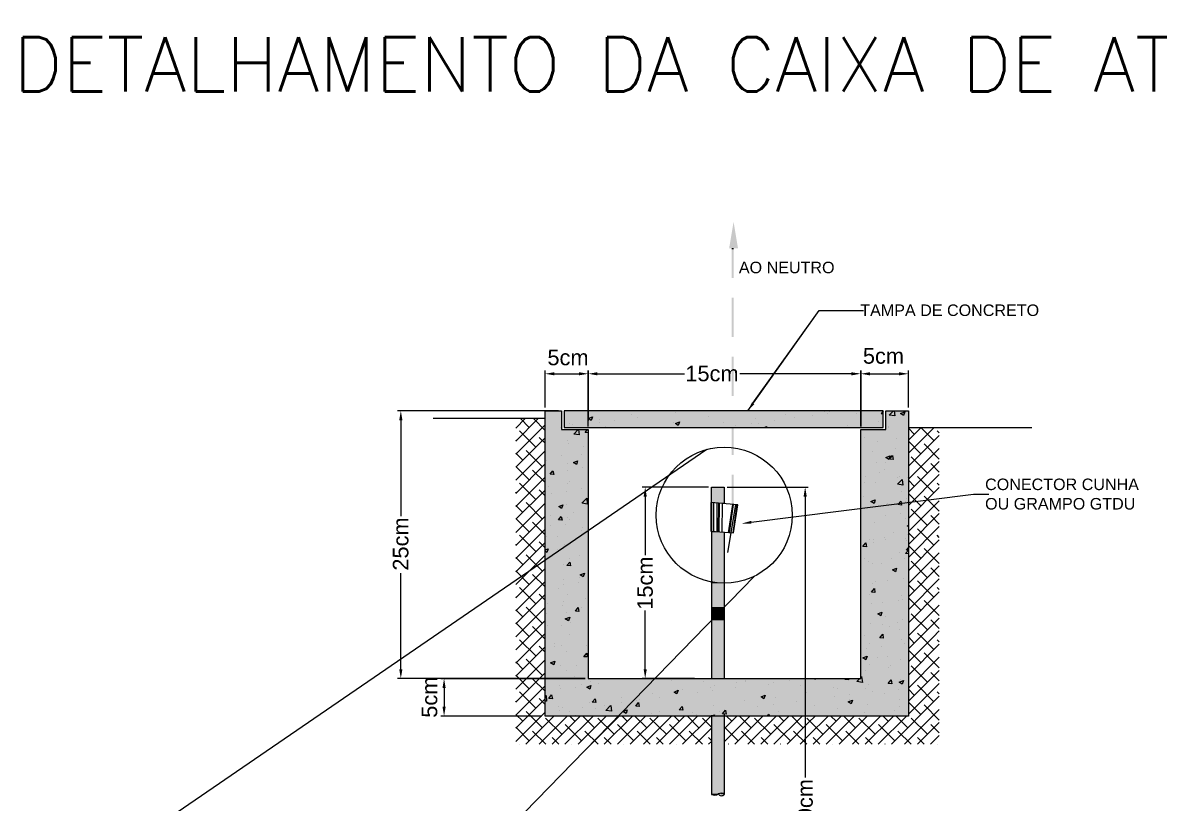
# Model space of a CAD drawing. Header units: metres. Extents: x 3162.2 to 3239.3, y 1435.1 to 1475.8.
# Drawn here: x 3188.785 to 3192.953, y 1453.861 to 1456.724 of the extents above; entities that cross this region are included whole.
import ezdxf

# ---------------------------------------------------------------- set-up
doc = ezdxf.new("R2010")
doc.units = ezdxf.units.M
for name, color, linetype in [('4', 136, 'Continuous'), ('PDF2_Geometry', 7, 'Continuous'), ('PDF2_Text', 7, 'Continuous')]:
    doc.layers.add(name, color=color, linetype=linetype)
doc.layers.add('PDF2_Solid Fills', color=7, linetype='Continuous', true_color=0x636466)
doc.styles.add('PDF ArialMT', font='arial.ttf')
doc.styles.add('ROMANS', font='romans.shx', dxfattribs={"height": 0.2})

msp = doc.modelspace()

# ---------------------------------------------------------------- linework, layer by layer
at = {"layer": 'PDF2_Geometry', "color": 3, "lineweight": 0}
msp.add_lwpolyline([(3191.3854, 1455.8964), (3191.3922, 1455.8964)], dxfattribs=at)
at = {"layer": 'PDF2_Geometry', "color": 150, "lineweight": 0, "true_color": 0x007fff}
for points in [[(3191.4441, 1455.3011), (3191.7057, 1455.6685)], [(3191.4633, 1455.329), (3191.7057, 1455.6685), (3191.8692, 1455.6685)], [(3190.7007, 1455.3126), (3190.7007, 1455.4482)], [(3190.8594, 1455.2434), (3190.8594, 1455.4482), (3190.8594, 1455.2655)], [(3192.0336, 1455.3126), (3192.0336, 1455.4482)], [(3190.7353, 1455.4367), (3190.8248, 1455.4367)], [(3190.8931, 1455.4367), (3191.2123, 1455.4367)], [(3190.9229, 1455.4367), (3191.2056, 1455.4367)], [(3191.824, 1455.4367), (3191.4153, 1455.4367)], [(3191.8471, 1455.4367), (3191.4614, 1455.4367)], [(3191.8923, 1455.4367), (3191.999, 1455.4367)], [(3190.7498, 1455.3011), (3190.1602, 1455.3011)], [(3190.1718, 1455.2665), (3190.1718, 1454.9145)], [(3191.2941, 1455.1588), (3189.0254, 1453.6037)], [(3191.2998, 1455.0212), (3191.0565, 1455.0212)], [(3191.0681, 1454.9866), (3191.0681, 1454.7712)], [(3191.3691, 1455.0212), (3191.6653, 1455.0212)], [(3191.4566, 1454.8924), (3192.2721, 1454.9953), (3192.3289, 1454.9953)], [(3191.6547, 1454.9866), (3191.6547, 1453.9557)], [(3191.4672, 1454.6933), (3189.6505, 1452.8267)], [(3190.1718, 1454.3529), (3190.1718, 1454.7048)], [(3191.0681, 1454.3529), (3191.0681, 1454.5683)], [(3190.3189, 1454.3192), (3190.8479, 1454.3192), (3190.1602, 1454.3192)], [(3191.2489, 1454.3192), (3191.0565, 1454.3192)], [(3190.3305, 1454.2846), (3190.3305, 1454.2153)], [(3190.6892, 1454.1807), (3190.3189, 1454.1807)]]:
    msp.add_lwpolyline(points, dxfattribs=at)
msp.add_lwpolyline([(3191.8586, 1455.4482), (3191.8586, 1455.2434)], close=True, dxfattribs=at)
at = {"layer": 'PDF2_Geometry', "lineweight": 0}
for points in [[(3190.8594, 1455.2318), (3190.8594, 1454.3192), (3191.8586, 1454.3192), (3191.8586, 1455.2318), (3191.9509, 1455.2318), (3191.9509, 1455.3011), (3192.0336, 1455.3011), (3192.0336, 1454.1807), (3190.7007, 1454.1807), (3190.7007, 1455.3011), (3190.7613, 1455.3011), (3190.7613, 1455.2318), (3190.8594, 1455.2318), (3190.8594, 1455.2309)], [(3191.0171, 1455.2857), (3191.0171, 1455.2857)], [(3191.0392, 1455.278), (3191.0392, 1455.278)], [(3191.1796, 1455.2963), (3191.1796, 1455.2963)], [(3191.3008, 1455.2809), (3191.3008, 1455.2809)], [(3191.5826, 1455.2876), (3191.5826, 1455.2876)], [(3191.6816, 1455.2819), (3191.6816, 1455.2819)], [(3191.7249, 1455.2972), (3191.7249, 1455.2972)], [(3191.7374, 1455.2895), (3191.7374, 1455.2895)], [(3191.7432, 1455.2982), (3191.7432, 1455.2982)], [(3191.8211, 1455.3011), (3191.8211, 1455.3011)], [(3191.8432, 1455.2924), (3191.8432, 1455.2924)], [(3191.9413, 1455.3001), (3191.9336, 1455.2915), (3191.9413, 1455.2905)], [(3191.9625, 1455.2876), (3191.9625, 1455.2876)], [(3191.9817, 1455.3011), (3191.9836, 1455.2819), (3191.9634, 1455.2847), (3191.9788, 1455.3011)], [(3190.7007, 1455.2722), (3190.2901, 1455.2722)], [(3190.7007, 1455.2347), (3190.7017, 1455.2347), (3190.7007, 1455.2376)], [(3190.7584, 1455.2405), (3190.7584, 1455.2405)], [(3190.7892, 1455.2549), (3190.7892, 1455.2549)], [(3190.8027, 1455.2492), (3190.8027, 1455.2492)], [(3190.8988, 1455.2597), (3190.8988, 1455.2597)], [(3190.9017, 1455.2684), (3190.9017, 1455.2684)], [(3190.9209, 1455.2443), (3190.9209, 1455.2443)], [(3190.9546, 1455.2665), (3190.9546, 1455.2665)], [(3191.171, 1455.2588), (3191.171, 1455.2588)], [(3191.2412, 1455.2415), (3191.2412, 1455.2415)], [(3191.3566, 1455.2578), (3191.3566, 1455.2578)], [(3191.4008, 1455.2453), (3191.4008, 1455.2453)], [(3191.4566, 1455.253), (3191.4566, 1455.253)], [(3191.471, 1455.2732), (3191.471, 1455.2732)], [(3191.4845, 1455.254), (3191.4845, 1455.254)], [(3191.5056, 1455.2395), (3191.5133, 1455.2434), (3191.5124, 1455.2395)], [(3191.5412, 1455.2636), (3191.5412, 1455.2636)], [(3191.6143, 1455.2761), (3191.6143, 1455.2761)], [(3191.8095, 1455.2463), (3191.8095, 1455.2463)], [(3191.9221, 1455.2607), (3191.9221, 1455.2607)], [(3191.9586, 1455.2434), (3191.9586, 1455.2434)], [(3191.9586, 1455.2386), (3191.9586, 1455.2386)], [(3192.0336, 1455.2395), (3192.4866, 1455.2395)], [(3190.8238, 1455.2318), (3190.8257, 1455.2126), (3190.8065, 1455.2155), (3190.8219, 1455.2318)], [(3190.8594, 1455.2203), (3190.8479, 1455.2213), (3190.8565, 1455.2318)], [(3191.8711, 1455.204), (3191.8711, 1455.204)], [(3191.9038, 1455.2318), (3191.9038, 1455.2318)], [(3191.9894, 1455.1991), (3191.9894, 1455.1991)], [(3190.7825, 1455.1915), (3190.7825, 1455.1915)], [(3190.7863, 1455.1809), (3190.7863, 1455.1809)], [(3190.8402, 1455.1713), (3190.8402, 1455.1713)], [(3191.9192, 1455.1866), (3191.9192, 1455.1866)], [(3191.9846, 1455.1626), (3191.9846, 1455.1626)], [(3190.7055, 1455.1203), (3190.7055, 1455.1203)], [(3190.7594, 1455.1357), (3190.7594, 1455.1357)], [(3190.8353, 1455.1424), (3190.8353, 1455.1424)], [(3191.9009, 1455.1511), (3191.9009, 1455.1511)], [(3191.9173, 1455.1126), (3191.9173, 1455.1126)], [(3191.949, 1455.1107), (3191.949, 1455.1107)], [(3192.0327, 1455.1289), (3192.0327, 1455.1289)], [(3190.7815, 1455.0837), (3190.7815, 1455.0837)], [(3190.7834, 1455.1068), (3190.7834, 1455.1068)], [(3190.8065, 1455.1059), (3190.8065, 1455.1059)], [(3190.8373, 1455.0914), (3190.8373, 1455.0914)], [(3191.9259, 1455.0741), (3191.9259, 1455.0741)], [(3191.9461, 1455.0857), (3191.9461, 1455.0857)], [(3190.7815, 1455.0328), (3190.7815, 1455.0328)], [(3190.7911, 1455.0424), (3190.7911, 1455.0424)], [(3191.873, 1455.0395), (3191.873, 1455.0395)], [(3191.8749, 1455.0607), (3191.8749, 1455.0607)], [(3191.9144, 1455.0385), (3191.9144, 1455.0385)], [(3191.9932, 1455.0559), (3191.9932, 1455.0559)], [(3192.0019, 1455.0616), (3192.0019, 1455.0616)], [(3192.0298, 1455.0549), (3192.0298, 1455.0549)], [(3190.7151, 1455.0232), (3190.7151, 1455.0232)], [(3190.7238, 1454.9962), (3190.7238, 1454.9962)], [(3190.7786, 1455.0039), (3190.7786, 1455.0039)], [(3190.8334, 1455.0174), (3190.8334, 1455.0174)], [(3191.3114, 1454.9635), (3191.3114, 1455.0212), (3191.3575, 1455.0212), (3191.3575, 1454.9606)], [(3191.8682, 1454.9866), (3191.8682, 1454.9866)], [(3192.0086, 1455.0049), (3192.0086, 1455.0049)], [(3190.7786, 1454.9587), (3190.7786, 1454.9587)], [(3190.8353, 1454.9616), (3190.8536, 1454.9799), (3190.8555, 1454.9587), (3190.8363, 1454.9616)], [(3191.3114, 1454.9645), (3191.3114, 1454.8587)], [(3191.3191, 1454.9635), (3191.3191, 1454.8587)], [(3191.3306, 1454.9626), (3191.3306, 1454.8577)], [(3191.3364, 1454.9626), (3191.3354, 1454.8568)], [(3191.3393, 1454.9616), (3191.3383, 1454.8568)], [(3191.3508, 1454.9606), (3191.3489, 1454.8558)], [(3191.3989, 1454.9568), (3191.3826, 1454.8529), (3191.3701, 1454.7818)], [(3191.3912, 1454.9578), (3191.3758, 1454.8539)], [(3191.4047, 1454.9568), (3191.3893, 1454.8529)], [(3191.9019, 1454.9732), (3191.9019, 1454.9732)], [(3191.9115, 1454.9645), (3191.9115, 1454.9645)], [(3191.9576, 1454.9616), (3191.9576, 1454.9616)], [(3192.0211, 1454.9674), (3192.0211, 1454.9674)], [(3192.0269, 1454.9808), (3192.0269, 1454.9808)], [(3190.7209, 1454.9154), (3190.7209, 1454.9154)], [(3190.7815, 1454.9097), (3190.7815, 1454.9097)], [(3190.7902, 1454.9039), (3190.7902, 1454.9039)], [(3190.8046, 1454.927), (3190.8046, 1454.927)], [(3191.95, 1454.9174), (3191.95, 1454.9174)], [(3192.0057, 1454.9251), (3192.0057, 1454.9251)], [(3192.024, 1454.9068), (3192.024, 1454.9068)], [(3190.719, 1454.8789), (3190.719, 1454.8789)], [(3190.7757, 1454.8847), (3190.7757, 1454.8847)], [(3190.8353, 1454.8616), (3190.8353, 1454.8616)], [(3190.8373, 1454.8741), (3190.8373, 1454.8741)], [(3191.3114, 1454.8597), (3191.3114, 1454.3192)], [(3191.9086, 1454.8904), (3191.9086, 1454.8904)], [(3192.0336, 1454.876), (3192.0288, 1454.8789), (3192.0336, 1454.8808)], [(3190.7055, 1454.8385), (3190.7055, 1454.8385)], [(3190.7459, 1454.8395), (3190.7459, 1454.8395)], [(3191.3575, 1454.8549), (3191.3575, 1454.3192)], [(3191.8586, 1454.8587), (3191.8586, 1454.8587)], [(3191.8913, 1454.8299), (3191.8913, 1454.8299)], [(3191.9057, 1454.8289), (3191.9057, 1454.8289)], [(3191.9471, 1454.8376), (3191.9471, 1454.8376)], [(3191.948, 1454.8289), (3191.948, 1454.8289)], [(3191.9778, 1454.8539), (3191.9778, 1454.8539)], [(3192.0211, 1454.8327), (3192.0211, 1454.8327)], [(3192.025, 1454.8241), (3192.025, 1454.8241)], [(3192.0307, 1454.8481), (3192.0307, 1454.8481)], [(3190.7007, 1454.7904), (3190.7123, 1454.7952), (3190.7074, 1454.7818), (3190.7007, 1454.7856)], [(3190.7459, 1454.7914), (3190.7459, 1454.7914)], [(3190.7728, 1454.8106), (3190.7728, 1454.8106)], [(3191.9057, 1454.8164), (3191.9057, 1454.8164)], [(3192.0019, 1454.7799), (3192.0019, 1454.7799)], [(3192.0336, 1454.776), (3192.023, 1454.7779), (3192.0336, 1454.7895)], [(3192.0336, 1454.7885), (3192.0259, 1454.7895), (3192.0336, 1454.7981)], [(3190.77, 1454.7366), (3190.77, 1454.7366)], [(3190.7902, 1454.7606), (3190.7902, 1454.7606)], [(3190.8286, 1454.7702), (3190.8286, 1454.7702)], [(3191.8721, 1454.7577), (3191.8721, 1454.7577)], [(3191.8884, 1454.7491), (3191.8884, 1454.7491)], [(3191.9028, 1454.7423), (3191.9028, 1454.7423)], [(3191.9336, 1454.7414), (3191.9336, 1454.7414)], [(3191.973, 1454.7606), (3191.973, 1454.7606)], [(3192.0192, 1454.7587), (3192.0192, 1454.7587)], [(3190.7026, 1454.6779), (3190.7026, 1454.6779)], [(3190.7671, 1454.6625), (3190.7671, 1454.6625)], [(3190.77, 1454.6818), (3190.77, 1454.6818)], [(3190.8219, 1454.6721), (3190.8219, 1454.6721)], [(3190.8257, 1454.6895), (3190.8257, 1454.6895)], [(3191.9009, 1454.6683), (3191.9009, 1454.6683)], [(3191.9144, 1454.6731), (3191.9144, 1454.6731)], [(3191.9567, 1454.6798), (3191.9567, 1454.6798)], [(3192.0163, 1454.6846), (3192.0163, 1454.6846)], [(3190.7498, 1454.6481), (3190.7498, 1454.6481)], [(3190.7815, 1454.6279), (3190.7815, 1454.6279)], [(3190.8507, 1454.6125), (3190.8507, 1454.6125)], [(3191.8903, 1454.6269), (3191.8903, 1454.6269)], [(3192.0086, 1454.6221), (3192.0086, 1454.6221)], [(3192.0134, 1454.6106), (3192.0134, 1454.6106)], [(3190.7113, 1454.5942), (3190.7113, 1454.5942)], [(3190.7651, 1454.5885), (3190.7651, 1454.5885)], [(3190.7671, 1454.6019), (3190.7671, 1454.6019)], [(3190.8344, 1454.5798), (3190.8344, 1454.5798)], [(3191.898, 1454.5942), (3191.898, 1454.5942)], [(3191.9374, 1454.5971), (3191.9374, 1454.5971)], [(3191.9961, 1454.6039), (3191.9961, 1454.6039)], [(3190.7046, 1454.5577), (3190.7046, 1454.5577)], [(3190.7776, 1454.5596), (3190.7776, 1454.5596)], [(3191.948, 1454.5471), (3191.948, 1454.5471)], [(3192.0105, 1454.5365), (3192.0105, 1454.5365)], [(3190.7084, 1454.5144), (3190.7084, 1454.5144)], [(3190.7623, 1454.5144), (3190.7623, 1454.5144)], [(3190.793, 1454.525), (3190.793, 1454.525)], [(3191.8951, 1454.5202), (3191.8951, 1454.5202)], [(3191.9374, 1454.5154), (3191.9374, 1454.5154)], [(3191.9644, 1454.5096), (3191.9644, 1454.5096)], [(3191.9932, 1454.5231), (3191.9932, 1454.5231)], [(3192.0009, 1454.4981), (3192.0009, 1454.4981)], [(3190.7344, 1454.4461), (3190.7344, 1454.4461)], [(3190.7892, 1454.4798), (3190.7892, 1454.4798)], [(3191.8711, 1454.476), (3191.8711, 1454.476)], [(3191.8923, 1454.4461), (3191.8923, 1454.4461)], [(3192.0077, 1454.4625), (3192.0077, 1454.4625)], [(3192.0192, 1454.4461), (3192.0192, 1454.4461)], [(3190.7344, 1454.4375), (3190.7344, 1454.4375)], [(3190.7594, 1454.4404), (3190.7594, 1454.4404)], [(3190.7805, 1454.4163), (3190.7805, 1454.4163)], [(3190.8527, 1454.4404), (3190.8527, 1454.4404)], [(3191.8788, 1454.4279), (3191.8788, 1454.4279)], [(3191.9346, 1454.4356), (3191.9346, 1454.4356)], [(3190.7565, 1454.3663), (3190.7565, 1454.3663)], [(3190.8161, 1454.3682), (3190.8161, 1454.3682)], [(3191.8894, 1454.3721), (3191.8894, 1454.3721)], [(3191.9211, 1454.3952), (3191.9211, 1454.3952)], [(3191.9567, 1454.3981), (3191.9567, 1454.3981)], [(3191.9682, 1454.3654), (3191.9682, 1454.3654)], [(3192.0057, 1454.3884), (3192.0057, 1454.3884)], [(3190.7805, 1454.3471), (3190.7805, 1454.3471)], [(3190.8084, 1454.3279), (3190.8084, 1454.3279)], [(3191.6864, 1454.3192), (3191.6913, 1454.3163), (3191.6922, 1454.3192)], [(3191.8124, 1454.3192), (3191.8134, 1454.3144), (3191.7999, 1454.3154), (3191.8028, 1454.3192)], [(3191.8586, 1454.323), (3191.8615, 1454.3259), (3191.8644, 1454.3048), (3191.8442, 1454.3077), (3191.8547, 1454.3192)], [(3191.8759, 1454.3481), (3191.8759, 1454.3481)], [(3191.9605, 1454.3586), (3191.9605, 1454.3586)], [(3190.7536, 1454.2923), (3190.7536, 1454.2923)], [(3190.7575, 1454.2807), (3190.7575, 1454.2807)], [(3190.8132, 1454.2875), (3190.8132, 1454.2875)], [(3190.8334, 1454.298), (3190.8334, 1454.298)], [(3190.8661, 1454.3067), (3190.8661, 1454.3067)], [(3190.8979, 1454.299), (3190.8979, 1454.299)], [(3191.0383, 1454.3173), (3191.0383, 1454.3173)], [(3191.046, 1454.3173), (3191.046, 1454.3173)], [(3191.1642, 1454.3125), (3191.1642, 1454.3125)], [(3191.2056, 1454.2788), (3191.2056, 1454.2788)], [(3191.2835, 1454.3077), (3191.2835, 1454.3077)], [(3191.3075, 1454.2865), (3191.3075, 1454.2865)], [(3191.321, 1454.2952), (3191.321, 1454.2952)], [(3191.3999, 1454.2846), (3191.3999, 1454.2846)], [(3191.4018, 1454.3029), (3191.4018, 1454.3029)], [(3191.4354, 1454.3115), (3191.4354, 1454.3115)], [(3191.4374, 1454.3086), (3191.4374, 1454.3086)], [(3191.521, 1454.298), (3191.521, 1454.298)], [(3191.5403, 1454.3038), (3191.5403, 1454.3038)], [(3191.596, 1454.3105), (3191.596, 1454.3105)], [(3191.6393, 1454.2923), (3191.6393, 1454.2923)], [(3191.7586, 1454.2875), (3191.7586, 1454.2875)], [(3191.7749, 1454.2836), (3191.7749, 1454.2836)], [(3191.8769, 1454.2827), (3191.8769, 1454.2827)], [(3191.8874, 1454.298), (3191.8874, 1454.298)], [(3191.9961, 1454.2778), (3191.9961, 1454.2778)], [(3192.0028, 1454.3144), (3192.0028, 1454.3144)], [(3190.7007, 1454.2528), (3190.7046, 1454.2567), (3190.7065, 1454.2355), (3190.7007, 1454.2365)], [(3190.7036, 1454.2759), (3190.7036, 1454.2759)], [(3190.9796, 1454.249), (3190.9796, 1454.249)], [(3191.0354, 1454.2375), (3191.0354, 1454.2375)], [(3191.0479, 1454.2423), (3191.0479, 1454.2423)], [(3191.0931, 1454.2644), (3191.0931, 1454.2644)], [(3191.119, 1454.248), (3191.119, 1454.248)], [(3191.1777, 1454.2644), (3191.1777, 1454.2644)], [(3191.2595, 1454.2663), (3191.2595, 1454.2663)], [(3191.3152, 1454.274), (3191.3152, 1454.274)], [(3191.4326, 1454.2375), (3191.4326, 1454.2375)], [(3191.5451, 1454.2509), (3191.5451, 1454.2509)], [(3191.622, 1454.2346), (3191.622, 1454.2346)], [(3191.6605, 1454.2682), (3191.6605, 1454.2682)], [(3191.7624, 1454.2528), (3191.7624, 1454.2528)], [(3191.8172, 1454.2596), (3191.8172, 1454.2596)], [(3191.8172, 1454.2432), (3191.8172, 1454.2432)], [(3191.9019, 1454.2711), (3191.9019, 1454.2711)], [(3191.9471, 1454.2653), (3191.9471, 1454.2653)], [(3192, 1454.2403), (3192, 1454.2403)], [(3190.7517, 1454.2182), (3190.7517, 1454.2182)], [(3190.7546, 1454.2), (3190.7546, 1454.2)], [(3190.7651, 1454.2144), (3190.7651, 1454.2144)], [(3190.7892, 1454.198), (3190.7892, 1454.198)], [(3190.8392, 1454.2115), (3190.8392, 1454.2115)], [(3190.8632, 1454.2326), (3190.8632, 1454.2326)], [(3190.8844, 1454.2086), (3190.8844, 1454.2086)], [(3190.919, 1454.2201), (3190.919, 1454.2201)], [(3190.9421, 1454.2201), (3190.944, 1454.199), (3190.9238, 1454.2019), (3190.9411, 1454.2201)], [(3190.9796, 1454.2298), (3190.9796, 1454.2298)], [(3191.0027, 1454.2038), (3191.0027, 1454.2038)], [(3191.121, 1454.199), (3191.121, 1454.199)], [(3191.2027, 1454.2048), (3191.2027, 1454.2048)], [(3191.2402, 1454.1942), (3191.2402, 1454.1942)], [(3191.3181, 1454.2211), (3191.3181, 1454.2211)], [(3191.3412, 1454.1971), (3191.3412, 1454.1971)], [(3191.4816, 1454.2153), (3191.4816, 1454.2153)], [(3191.5374, 1454.223), (3191.5374, 1454.223)], [(3191.5576, 1454.199), (3191.5576, 1454.199)], [(3191.6576, 1454.1942), (3191.6576, 1454.1942)], [(3191.6874, 1454.2211), (3191.6874, 1454.2211)], [(3191.772, 1454.2096), (3191.772, 1454.2096)], [(3191.8711, 1454.1942), (3191.8711, 1454.1942)], [(3191.8846, 1454.224), (3191.8846, 1454.224)], [(3191.9836, 1454.2019), (3191.9836, 1454.2019)], [(3192, 1454.2163), (3192, 1454.2163)], [(3190.8123, 1454.1846), (3190.8123, 1454.1846)], [(3191.0902, 1454.1903), (3191.0902, 1454.1903)], [(3191.1777, 1454.1807), (3191.1787, 1454.1826), (3191.1796, 1454.1807)], [(3191.2566, 1454.1865), (3191.2566, 1454.1865)], [(3191.3095, 1454.1807), (3191.3114, 1454.1817), (3191.322, 1454.1855), (3191.32, 1454.1807)], [(3191.3575, 1454.1874), (3191.3575, 1453.8941)], [(3191.3585, 1454.1894), (3191.3585, 1454.1894)], [(3191.4778, 1454.1836), (3191.4778, 1454.1836)], [(3191.5162, 1454.1807), (3191.522, 1454.1884), (3191.5239, 1454.1807)], [(3191.8432, 1454.1836), (3191.8432, 1454.1836)]]:
    msp.add_lwpolyline(points, dxfattribs=at)
for points in [[(3191.9413, 1455.3011), (3190.7709, 1455.3011), (3190.7709, 1455.2395), (3191.9413, 1455.2395)], [(3190.8748, 1455.279), (3190.87, 1455.2655), (3190.8584, 1455.2732)], [(3192.0202, 1455.2972), (3192.0153, 1455.2838), (3192.0048, 1455.2915)], [(3191.1941, 1455.2607), (3191.1893, 1455.2472), (3191.1787, 1455.2549)], [(3190.82, 1455.1174), (3190.8161, 1455.1039), (3190.8046, 1455.1116)], [(3191.9663, 1455.1357), (3191.9615, 1455.1222), (3191.9509, 1455.1299)], [(3191.975, 1455.1366), (3191.9778, 1455.1222), (3191.9644, 1455.1241)], [(3190.7296, 1455.0809), (3190.7324, 1455.0674), (3190.719, 1455.0684)], [(3192.0125, 1455.028), (3191.9932, 1455.0318), (3192.0105, 1455.0491)], [(3190.7661, 1454.9558), (3190.7613, 1454.9424), (3190.7507, 1454.9501)], [(3191.3922, 1454.8529), (3191.4076, 1454.9558), (3191.3085, 1454.9645), (3191.3085, 1454.8597)], [(3191.3739, 1454.8539), (3191.3893, 1454.9578)], [(3191.9115, 1454.9741), (3191.9076, 1454.9606), (3191.8961, 1454.9683)], [(3192.0057, 1454.9693), (3192.0086, 1454.9549), (3191.9952, 1454.9568)], [(3190.7603, 1454.9135), (3190.7632, 1454.9001), (3190.7498, 1454.901)], [(3191.8778, 1454.8164), (3191.8797, 1454.802), (3191.8663, 1454.8029)], [(3190.7921, 1454.7462), (3190.794, 1454.7327), (3190.7805, 1454.7337)], [(3190.845, 1454.7058), (3190.8402, 1454.6923), (3190.8296, 1454.6991)], [(3191.9903, 1454.7241), (3191.9865, 1454.7106), (3191.975, 1454.7173)], [(3191.9086, 1454.6491), (3191.9105, 1454.6346), (3191.898, 1454.6356)], [(3190.8228, 1454.5789), (3190.8248, 1454.5654), (3190.8123, 1454.5664)], [(3190.7911, 1454.5442), (3190.7863, 1454.5308), (3190.7748, 1454.5385)], [(3191.9365, 1454.5625), (3191.9317, 1454.549), (3191.9211, 1454.5567)], [(3191.9394, 1454.4817), (3191.9413, 1454.4673), (3191.9288, 1454.4683)], [(3190.8536, 1454.4115), (3190.8555, 1454.3981), (3190.843, 1454.399)], [(3190.7363, 1454.3827), (3190.7324, 1454.3692), (3190.7209, 1454.3769)], [(3191.8826, 1454.4009), (3191.8778, 1454.3875), (3191.8663, 1454.3952)], [(3190.869, 1454.2932), (3190.8652, 1454.2798), (3190.8536, 1454.2875)], [(3191.9701, 1454.3144), (3191.973, 1454.3), (3191.9596, 1454.3009)], [(3192.0153, 1454.3115), (3192.0105, 1454.298), (3192, 1454.3057)], [(3190.7248, 1454.2586), (3190.7276, 1454.2442), (3190.7142, 1454.2461)], [(3190.8844, 1454.2442), (3190.8873, 1454.2307), (3190.8738, 1454.2317)], [(3191.1893, 1454.2759), (3191.1844, 1454.2625), (3191.1739, 1454.2692)], [(3191.5085, 1454.2577), (3191.5037, 1454.2442), (3191.4931, 1454.2519)], [(3191.8278, 1454.2394), (3191.824, 1454.2259), (3191.8124, 1454.2336)], [(3191.0017, 1454.2038), (3190.9979, 1454.1903), (3190.9863, 1454.198)], [(3191.044, 1454.2307), (3191.046, 1454.2163), (3191.0335, 1454.2173)], [(3191.2037, 1454.2163), (3191.2056, 1454.2028), (3191.1921, 1454.2038)], [(3191.3624, 1454.2028), (3191.3652, 1454.1884), (3191.3518, 1454.1894)]]:
    msp.add_lwpolyline(points, close=True, dxfattribs=at)
at = {"layer": 'PDF2_Geometry', "color": 34, "lineweight": 0, "true_color": 0x954a00}
for points in [[(3190.593, 1455.1895), (3190.6757, 1455.2722)], [(3190.593, 1455.2376), (3190.6276, 1455.2722)], [(3190.593, 1455.1414), (3190.7007, 1455.2492)], [(3190.643, 1455.2395), (3190.6103, 1455.2722)], [(3190.7007, 1455.229), (3190.6584, 1455.2722)], [(3192.0336, 1455.1453), (3192.1279, 1455.2395)], [(3192.0336, 1455.1934), (3192.0798, 1455.2395)], [(3192.0548, 1455.2155), (3192.0336, 1455.2376)], [(3192.1269, 1455.1915), (3192.0788, 1455.2395)], [(3190.593, 1455.0943), (3190.7007, 1455.202)], [(3190.5949, 1455.1915), (3190.593, 1455.1934)], [(3190.6671, 1455.1674), (3190.6074, 1455.227)], [(3190.7007, 1455.1818), (3190.6786, 1455.203)], [(3192.0336, 1455.0982), (3192.1461, 1455.2107)], [(3192.1461, 1455.2203), (3192.1394, 1455.227)], [(3190.593, 1455.0462), (3190.7007, 1455.1539)], [(3190.6911, 1455.0953), (3190.6315, 1455.1559)], [(3192.0788, 1455.1434), (3192.0336, 1455.1895)], [(3192.0336, 1455.0501), (3192.1461, 1455.1626)], [(3192.1461, 1455.1241), (3192.0913, 1455.1799)], [(3190.619, 1455.1193), (3190.593, 1455.1453)], [(3192.0336, 1455.002), (3192.1461, 1455.1155)], [(3192.1029, 1455.0722), (3192.0432, 1455.1318)], [(3190.593, 1454.9982), (3190.7007, 1455.1059)], [(3190.643, 1455.0482), (3190.593, 1455.0972)], [(3190.7007, 1455.0376), (3190.6546, 1455.0837)], [(3192.1461, 1455.0761), (3192.1154, 1455.1078)], [(3190.593, 1454.9501), (3190.7007, 1455.0578)], [(3190.6671, 1454.976), (3190.6074, 1455.0357)], [(3192.0336, 1454.9539), (3192.1461, 1455.0674)], [(3192.0548, 1455.0241), (3192.0336, 1455.0462)], [(3192.1269, 1455.0001), (3192.0673, 1455.0597)], [(3192.1461, 1455.028), (3192.1394, 1455.0357)], [(3190.593, 1454.9029), (3190.7007, 1455.0097)], [(3190.5949, 1455.0001), (3190.593, 1455.002)], [(3190.7007, 1454.9895), (3190.6786, 1455.0116)], [(3192.0336, 1454.9058), (3192.1461, 1455.0193)], [(3192.0788, 1454.952), (3192.0336, 1454.9982)], [(3192.1461, 1454.9328), (3192.0913, 1454.9876)], [(3190.593, 1454.8549), (3190.7007, 1454.9626)], [(3190.619, 1454.928), (3190.593, 1454.9539)], [(3190.6911, 1454.9039), (3190.6315, 1454.9645)], [(3192.0336, 1454.8587), (3192.1461, 1454.9712)], [(3190.593, 1454.8068), (3190.7007, 1454.9145)], [(3190.643, 1454.8568), (3190.593, 1454.9058)], [(3192.0336, 1454.8106), (3192.1461, 1454.9241)], [(3192.1029, 1454.8799), (3192.0432, 1454.9405)], [(3192.1461, 1454.8847), (3192.1154, 1454.9164)], [(3190.593, 1454.7587), (3190.7007, 1454.8664)], [(3190.7007, 1454.8462), (3190.6546, 1454.8924)], [(3192.0336, 1454.7625), (3192.1461, 1454.876)], [(3192.1269, 1454.8087), (3192.0673, 1454.8683)], [(3190.593, 1454.7106), (3190.7007, 1454.8183)], [(3190.6671, 1454.7847), (3190.6074, 1454.8443)], [(3190.7007, 1454.7981), (3190.6786, 1454.8202)], [(3192.0548, 1454.8327), (3192.0336, 1454.8539)], [(3192.0336, 1454.7145), (3192.1461, 1454.8279)], [(3192.1461, 1454.8366), (3192.1394, 1454.8443)], [(3190.5949, 1454.8087), (3190.593, 1454.8106)], [(3192.0788, 1454.7606), (3192.0336, 1454.8068)], [(3192.0336, 1454.6673), (3192.1461, 1454.7799)], [(3192.1461, 1454.7414), (3192.0913, 1454.7962)], [(3190.593, 1454.6635), (3190.7007, 1454.7712)], [(3190.619, 1454.7366), (3190.593, 1454.7625)], [(3190.6911, 1454.7125), (3190.6315, 1454.7722)], [(3192.1029, 1454.6885), (3192.0432, 1454.7491)], [(3190.593, 1454.6154), (3190.7007, 1454.7231)], [(3190.643, 1454.6644), (3190.593, 1454.7145)], [(3190.7007, 1454.6548), (3190.6546, 1454.701)], [(3192.0336, 1454.6192), (3192.1461, 1454.7318)], [(3192.1461, 1454.6933), (3192.1154, 1454.725)], [(3190.593, 1454.5673), (3190.7007, 1454.675)], [(3190.6671, 1454.5933), (3190.6074, 1454.6529)], [(3192.0336, 1454.5712), (3192.1461, 1454.6846)], [(3192.0548, 1454.6414), (3192.0336, 1454.6625)], [(3192.1269, 1454.6173), (3192.0673, 1454.6769)], [(3192.1461, 1454.6452), (3192.1394, 1454.6529)], [(3190.593, 1454.5192), (3190.7007, 1454.6269)], [(3190.5949, 1454.6173), (3190.593, 1454.6183)], [(3190.7007, 1454.6067), (3190.6786, 1454.6289)], [(3192.0336, 1454.5231), (3192.1461, 1454.6366)], [(3192.0788, 1454.5692), (3192.0336, 1454.6154)], [(3190.593, 1454.4721), (3190.7007, 1454.5789)], [(3190.619, 1454.5452), (3190.593, 1454.5712)], [(3190.6911, 1454.5212), (3190.6315, 1454.5808)], [(3192.0336, 1454.475), (3192.1461, 1454.5885)], [(3192.1461, 1454.55), (3192.0913, 1454.6048)], [(3190.593, 1454.424), (3190.7007, 1454.5317)], [(3192.0336, 1454.4279), (3192.0759, 1454.4702), (3192.1461, 1454.5404)], [(3192.1029, 1454.4971), (3192.0432, 1454.5567)], [(3192.1461, 1454.5019), (3192.1154, 1454.5337)], [(3190.643, 1454.4731), (3190.593, 1454.5231)], [(3190.7007, 1454.4635), (3190.6546, 1454.5096)], [(3192.0336, 1454.3798), (3192.124, 1454.4702), (3192.1461, 1454.4933)], [(3192.1269, 1454.4259), (3192.0827, 1454.4702), (3192.0673, 1454.4856)], [(3190.593, 1454.3759), (3190.7007, 1454.4836)], [(3190.6671, 1454.4019), (3190.6074, 1454.4615)], [(3192.0548, 1454.449), (3192.0346, 1454.4702), (3192.0336, 1454.4711)], [(3192.0336, 1454.3317), (3192.1461, 1454.4452)], [(3192.1461, 1454.4538), (3192.1394, 1454.4615)], [(3190.593, 1454.3279), (3190.7007, 1454.4356)], [(3190.5949, 1454.4259), (3190.593, 1454.4269)], [(3190.7007, 1454.4154), (3190.6786, 1454.4375)], [(3192.0788, 1454.3779), (3192.0336, 1454.4231)], [(3192.1461, 1454.3586), (3192.0913, 1454.4134)], [(3190.593, 1454.2798), (3190.7007, 1454.3875)], [(3190.619, 1454.3538), (3190.593, 1454.3798)], [(3190.6911, 1454.3298), (3190.6315, 1454.3894)], [(3192.0336, 1454.2836), (3192.1461, 1454.3971)], [(3192.1029, 1454.3057), (3192.0432, 1454.3654)], [(3190.593, 1454.2326), (3190.7007, 1454.3394)], [(3190.643, 1454.2817), (3190.593, 1454.3317)], [(3190.7007, 1454.2721), (3190.6546, 1454.3182)], [(3192.0336, 1454.2365), (3192.1461, 1454.349)], [(3192.1461, 1454.3105), (3192.1154, 1454.3413)], [(3190.593, 1454.1846), (3190.7007, 1454.2923)], [(3192.0336, 1454.1884), (3192.1461, 1454.3009)], [(3192.0548, 1454.2577), (3192.0336, 1454.2798)], [(3192.1269, 1454.2336), (3192.0673, 1454.2942)], [(3190.593, 1454.1365), (3190.7007, 1454.2442)], [(3190.5949, 1454.2336), (3190.593, 1454.2355)], [(3190.6671, 1454.2105), (3190.6074, 1454.2702)], [(3190.7007, 1454.224), (3190.6786, 1454.2461)], [(3191.9711, 1454.0778), (3192.1461, 1454.2538)], [(3192.1461, 1454.2625), (3192.1394, 1454.2702)], [(3190.593, 1454.0884), (3190.7007, 1454.1961)], [(3190.6911, 1454.1384), (3190.6315, 1454.198)], [(3192.0192, 1454.0778), (3192.1461, 1454.2057)], [(3192.0788, 1454.1865), (3192.0336, 1454.2317)], [(3192.1461, 1454.1663), (3192.0913, 1454.2221)], [(3190.619, 1454.1624), (3190.593, 1454.1874)], [(3190.6305, 1454.0778), (3190.7334, 1454.1807)], [(3190.6786, 1454.0778), (3190.7815, 1454.1807)], [(3190.7623, 1454.1144), (3190.7026, 1454.174)], [(3190.7267, 1454.0778), (3190.8296, 1454.1807)], [(3190.7738, 1454.0778), (3190.8777, 1454.1807)], [(3190.8103, 1454.1624), (3190.7921, 1454.1807)], [(3190.8219, 1454.0778), (3190.9248, 1454.1807)], [(3190.8825, 1454.1384), (3190.8392, 1454.1807)], [(3190.87, 1454.0778), (3190.9729, 1454.1807)], [(3190.9546, 1454.1144), (3190.894, 1454.174)], [(3190.9181, 1454.0778), (3191.021, 1454.1807)], [(3190.9661, 1454.0778), (3191.069, 1454.1807)], [(3191.0017, 1454.1624), (3190.9835, 1454.1807)], [(3191.0133, 1454.0778), (3191.1171, 1454.1807)], [(3191.0738, 1454.1384), (3191.0306, 1454.1807)], [(3191.0613, 1454.0778), (3191.1642, 1454.1807)], [(3191.146, 1454.1144), (3191.0854, 1454.174)], [(3191.1094, 1454.0778), (3191.2123, 1454.1807)], [(3191.1575, 1454.0778), (3191.2604, 1454.1807)], [(3191.1931, 1454.1624), (3191.1748, 1454.1807)], [(3191.2046, 1454.0778), (3191.3085, 1454.1807)], [(3191.2652, 1454.1384), (3191.2229, 1454.1807)], [(3191.3114, 1454.1403), (3191.2777, 1454.174)], [(3191.3575, 1454.1346), (3191.4037, 1454.1807)], [(3191.3575, 1454.0865), (3191.4518, 1454.1807)], [(3191.3854, 1454.1624), (3191.3662, 1454.1807)], [(3191.397, 1454.0778), (3191.4999, 1454.1807)], [(3191.4566, 1454.1384), (3191.4143, 1454.1807)], [(3191.4441, 1454.0778), (3191.548, 1454.1807)], [(3191.5287, 1454.1144), (3191.4691, 1454.174)], [(3191.4922, 1454.0778), (3191.5951, 1454.1807)], [(3191.5403, 1454.0778), (3191.6432, 1454.1807)], [(3191.5768, 1454.1624), (3191.5576, 1454.1807)], [(3191.5884, 1454.0778), (3191.6672, 1454.1576), (3191.6913, 1454.1807)], [(3191.648, 1454.1384), (3191.6057, 1454.1807)], [(3191.6364, 1454.0778), (3191.6672, 1454.1096), (3191.7393, 1454.1807)], [(3191.7201, 1454.1144), (3191.6672, 1454.1673), (3191.6605, 1454.174)], [(3191.6836, 1454.0778), (3191.7865, 1454.1807)], [(3191.7316, 1454.0778), (3191.8345, 1454.1807)], [(3191.7682, 1454.1624), (3191.749, 1454.1807)], [(3191.7797, 1454.0778), (3191.8826, 1454.1807)], [(3191.8394, 1454.1384), (3191.797, 1454.1807)], [(3191.8278, 1454.0778), (3191.9307, 1454.1807)], [(3191.9115, 1454.1144), (3191.8519, 1454.174)], [(3191.8749, 1454.0778), (3191.9788, 1454.1807)], [(3191.923, 1454.0778), (3192.0259, 1454.1807)], [(3191.9596, 1454.1624), (3191.9403, 1454.1807)], [(3192.0317, 1454.1384), (3191.9884, 1454.1807)], [(3192.1029, 1454.1144), (3192.0432, 1454.174)], [(3192.0673, 1454.0778), (3192.1461, 1454.1576)], [(3190.643, 1454.0903), (3190.593, 1454.1403)], [(3190.7036, 1454.0778), (3190.6546, 1454.1259)], [(3190.8344, 1454.0903), (3190.7748, 1454.1499)], [(3190.895, 1454.0778), (3190.8469, 1454.1259)], [(3191.0258, 1454.0903), (3190.9661, 1454.1499)], [(3191.0864, 1454.0778), (3191.0383, 1454.1259)], [(3191.2171, 1454.0903), (3191.1575, 1454.1499)], [(3191.2777, 1454.0778), (3191.2296, 1454.1259)], [(3191.2527, 1454.0778), (3191.3114, 1454.1365)], [(3191.4085, 1454.0903), (3191.3575, 1454.1422)], [(3191.4691, 1454.0778), (3191.421, 1454.1259)], [(3191.6009, 1454.0903), (3191.5403, 1454.1499)], [(3191.6605, 1454.0778), (3191.6124, 1454.1259)], [(3191.7922, 1454.0903), (3191.7316, 1454.1499)], [(3191.8519, 1454.0778), (3191.8038, 1454.1259)], [(3191.9836, 1454.0903), (3191.924, 1454.1499)], [(3192.0432, 1454.0778), (3191.9952, 1454.1259)], [(3192.1144, 1454.0778), (3192.1461, 1454.1096)], [(3192.1461, 1454.1192), (3192.1154, 1454.1499)], [(3190.6074, 1454.0778), (3190.6074, 1454.0788)], [(3190.7507, 1454.0778), (3190.7267, 1454.1028)], [(3190.7988, 1454.0778), (3190.7988, 1454.0788)], [(3190.9431, 1454.0778), (3190.9181, 1454.1028)], [(3190.9902, 1454.0778), (3190.9902, 1454.0788)], [(3191.1344, 1454.0778), (3191.1094, 1454.1028)], [(3191.1816, 1454.0778), (3191.1816, 1454.0788)], [(3191.3114, 1454.0922), (3191.3008, 1454.1028)], [(3191.3008, 1454.0778), (3191.3114, 1454.0884)], [(3191.3739, 1454.0778), (3191.3729, 1454.0788)], [(3191.5172, 1454.0778), (3191.4931, 1454.1028)], [(3191.5653, 1454.0778), (3191.5643, 1454.0788)], [(3191.7086, 1454.0778), (3191.6845, 1454.1028)], [(3191.7567, 1454.0778), (3191.7557, 1454.0788)], [(3191.8999, 1454.0778), (3191.8759, 1454.1028)], [(3191.948, 1454.0778), (3191.9471, 1454.0788)], [(3192.0913, 1454.0778), (3192.0673, 1454.1028)], [(3192.1394, 1454.0778), (3192.1394, 1454.0788)]]:
    msp.add_lwpolyline(points, dxfattribs=at)
at = {"layer": 'PDF2_Geometry', "lineweight": 0}
msp.add_lwpolyline([(3191.3114, 1454.1846), (3191.3114, 1453.8941, 0.289434), (3191.3356, 1453.8955)], format="xyb", dxfattribs=at)
msp.add_lwpolyline([(3191.3355, 1453.896, 0.522754), (3191.3584, 1453.8946, 0.244926)], format="xyb", close=True, dxfattribs=at)
at = {"layer": 'PDF2_Geometry', "color": 31, "lineweight": 0, "true_color": 0xfecc66}
msp.add_lwpolyline([(3191.3575, 1453.897), (3191.3441, 1453.897), (3191.3575, 1453.897)], dxfattribs=at)
at = {"layer": 'PDF2_Geometry', "color": 150, "lineweight": 0, "true_color": 0x007fff}
msp.add_circle((3191.358, 1454.9179), 0.2496, dxfattribs=at)
at = {"layer": 'PDF2_Solid Fills', "color": 3, "transparency": 33554559}
for points in [[(3191.3758, 1455.8964), (3191.4085, 1455.8964), (3191.3922, 1455.9935)], [(3191.3854, 1455.7877), (3191.3922, 1455.7877), (3191.3854, 1455.8964)], [(3191.3922, 1455.7877), (3191.3854, 1455.8964), (3191.3922, 1455.8964)], [(3191.3854, 1455.5713), (3191.3922, 1455.5713), (3191.3854, 1455.7156)], [(3191.3922, 1455.5713), (3191.3854, 1455.7156), (3191.3922, 1455.7156)], [(3191.3854, 1455.3549), (3191.3922, 1455.3549), (3191.3854, 1455.4992)], [(3191.3922, 1455.3549), (3191.3854, 1455.4992), (3191.3922, 1455.4992)], [(3191.3854, 1455.1386), (3191.3922, 1455.1386), (3191.3854, 1455.2828)], [(3191.3922, 1455.1386), (3191.3854, 1455.2828), (3191.3922, 1455.2828)], [(3191.3854, 1454.9578), (3191.3922, 1454.9578), (3191.3854, 1455.0664)], [(3191.3922, 1454.9578), (3191.3854, 1455.0664), (3191.3922, 1455.0664)]]:
    msp.add_solid(points, dxfattribs=at)
at = {"layer": 'PDF2_Solid Fills', "color": 150, "true_color": 0x007fff, "transparency": 33554559}
for points in [[(3190.7353, 1455.4425), (3190.7353, 1455.4309), (3190.7007, 1455.4367)], [(3190.8248, 1455.4425), (3190.8248, 1455.4309), (3190.8594, 1455.4367)], [(3190.8931, 1455.4425), (3190.8931, 1455.4309), (3190.8594, 1455.4367)], [(3191.824, 1455.4425), (3191.824, 1455.4309), (3191.8586, 1455.4367)], [(3191.8923, 1455.4425), (3191.8923, 1455.4309), (3191.8586, 1455.4367)], [(3191.999, 1455.4425), (3191.999, 1455.4309), (3192.0336, 1455.4367)], [(3191.4681, 1455.3251), (3191.4441, 1455.3011), (3191.4595, 1455.3319)], [(3190.166, 1455.2665), (3190.1776, 1455.2665), (3190.1718, 1455.3011)], [(3191.0623, 1454.9866), (3191.0738, 1454.9866), (3191.0681, 1455.0212)], [(3191.6489, 1454.9866), (3191.6605, 1454.9866), (3191.6547, 1455.0212)], [(3191.4576, 1454.8866), (3191.4229, 1454.8876), (3191.4566, 1454.8972)], [(3190.166, 1454.3529), (3190.1776, 1454.3529), (3190.1718, 1454.3192)], [(3190.3247, 1454.2846), (3190.3362, 1454.2846), (3190.3305, 1454.3192)], [(3191.0623, 1454.3529), (3191.0738, 1454.3529), (3191.0681, 1454.3192)], [(3190.3247, 1454.2153), (3190.3362, 1454.2153), (3190.3305, 1454.1807)]]:
    msp.add_solid(points, dxfattribs=at)
at = {"layer": 'PDF2_Solid Fills', "color": 254, "true_color": 0xdcdcdc, "transparency": 33554559}
for points in [[(3190.7613, 1455.3011), (3190.7007, 1455.3011), (3190.7613, 1455.2318)], [(3190.7007, 1455.3011), (3190.7613, 1455.2318), (3190.7007, 1455.2318)], [(3191.3893, 1455.3011), (3190.7709, 1455.3011), (3191.3893, 1455.2395)], [(3190.7709, 1455.3011), (3191.3893, 1455.2395), (3190.7709, 1455.2395)], [(3191.9413, 1455.3011), (3191.3893, 1455.3011), (3191.9413, 1455.2395)], [(3191.3893, 1455.3011), (3191.9413, 1455.2395), (3191.3893, 1455.2395)], [(3192.0336, 1455.3011), (3191.9509, 1455.3011), (3192.0336, 1455.2395)], [(3191.9509, 1455.3011), (3192.0336, 1455.2395), (3191.9509, 1455.2395)], [(3192.0336, 1455.2395), (3191.9509, 1455.2395), (3192.0336, 1455.2318)], [(3191.9509, 1455.2395), (3192.0336, 1455.2318), (3191.9509, 1455.2318)], [(3190.8594, 1455.2318), (3190.7007, 1455.2318), (3190.8594, 1454.3192)], [(3190.7007, 1455.2318), (3190.8594, 1454.3192), (3190.7007, 1454.3192)], [(3191.8586, 1455.2318), (3191.8586, 1455.0126), (3192.0336, 1455.0126)], [(3191.8586, 1455.2318), (3192.0336, 1455.2318), (3192.0336, 1455.0126)], [(3191.8586, 1455.0126), (3192.0336, 1455.0126), (3191.8586, 1454.9962)], [(3192.0336, 1455.0126), (3191.8586, 1454.9962), (3192.0336, 1454.9962)], [(3192.0336, 1454.9962), (3191.8586, 1454.9962), (3192.0336, 1454.3192)], [(3191.8586, 1454.9962), (3192.0336, 1454.3192), (3191.8586, 1454.3192)], [(3191.3114, 1454.3192), (3190.7007, 1454.3192), (3191.3114, 1454.1807)], [(3190.7007, 1454.3192), (3191.3114, 1454.1807), (3190.7007, 1454.1807)], [(3192.0336, 1454.3192), (3191.3114, 1454.3192), (3192.0336, 1454.1807)], [(3191.3114, 1454.3192), (3192.0336, 1454.1807), (3191.3114, 1454.1807)]]:
    msp.add_solid(points, dxfattribs=at)
at = {"layer": 'PDF2_Solid Fills', "color": 31, "true_color": 0xfecc66, "transparency": 33554559}
for points in [[(3191.3114, 1455.0212), (3191.3114, 1454.9645), (3191.3575, 1454.9645)], [(3191.3114, 1455.0212), (3191.3575, 1455.0212), (3191.3575, 1454.9645)], [(3191.3114, 1454.9645), (3191.3575, 1454.9645), (3191.3575, 1454.9606)], [(3191.3114, 1454.8587), (3191.3575, 1454.8549), (3191.3114, 1454.8549)], [(3191.3575, 1454.8549), (3191.3114, 1454.8549), (3191.3575, 1454.6721)], [(3191.3114, 1454.8549), (3191.3575, 1454.6721), (3191.3114, 1454.6721)], [(3191.3114, 1454.6721), (3191.3345, 1454.6693), (3191.3114, 1454.6693)], [(3191.3114, 1454.6721), (3191.3345, 1454.6693), (3191.3575, 1454.6693)], [(3191.3114, 1454.6721), (3191.3575, 1454.6721), (3191.3575, 1454.6693)], [(3191.3345, 1454.6693), (3191.3114, 1454.6693), (3191.3575, 1454.6683)], [(3191.3114, 1454.6693), (3191.3575, 1454.6683), (3191.3114, 1454.6683)], [(3191.3114, 1454.6683), (3191.3114, 1454.5808), (3191.3575, 1454.5808)], [(3191.3114, 1454.6683), (3191.3575, 1454.6683), (3191.3575, 1454.5808)], [(3191.3345, 1454.6693), (3191.3575, 1454.6693), (3191.3575, 1454.6683)], [(3191.3114, 1454.5808), (3191.3575, 1454.5808), (3191.3114, 1454.5327)], [(3191.3575, 1454.5808), (3191.3114, 1454.5327), (3191.3575, 1454.5327)], [(3191.3575, 1454.5327), (3191.3114, 1454.5327), (3191.3575, 1454.3192)], [(3191.3114, 1454.5327), (3191.3575, 1454.3192), (3191.3114, 1454.3192)], [(3191.3575, 1454.1807), (3191.3114, 1454.1807), (3191.3575, 1453.897)], [(3191.3114, 1454.1807), (3191.3575, 1453.897), (3191.3114, 1453.897)], [(3191.3393, 1453.897), (3191.3393, 1453.897), (3191.3114, 1453.897)], [(3191.3393, 1453.897), (3191.3114, 1453.897), (3191.3441, 1453.897)], [(3191.3393, 1453.897), (3191.3114, 1453.897), (3191.3354, 1453.8951)], [(3191.3114, 1453.897), (3191.3354, 1453.8951), (3191.3114, 1453.8951)], [(3191.3354, 1453.8951), (3191.3114, 1453.8951), (3191.3325, 1453.8941)], [(3191.3114, 1453.8951), (3191.3325, 1453.8941), (3191.3114, 1453.8941)], [(3191.3325, 1453.8941), (3191.3114, 1453.8941), (3191.3316, 1453.8932)], [(3191.3114, 1453.8941), (3191.3316, 1453.8932), (3191.3133, 1453.8932)], [(3191.3316, 1453.8932), (3191.3133, 1453.8932), (3191.3287, 1453.8922)], [(3191.3133, 1453.8932), (3191.3287, 1453.8922), (3191.3152, 1453.8922)], [(3191.3287, 1453.8922), (3191.3152, 1453.8922), (3191.3277, 1453.8922)], [(3191.3152, 1453.8922), (3191.3277, 1453.8922), (3191.3172, 1453.8922)], [(3191.3172, 1453.8922), (3191.3191, 1453.8912), (3191.3249, 1453.8912)], [(3191.3172, 1453.8922), (3191.3277, 1453.8922), (3191.3249, 1453.8912)], [(3191.3191, 1453.8912), (3191.3249, 1453.8912), (3191.3239, 1453.8912)], [(3191.3441, 1453.897), (3191.3575, 1453.897), (3191.3489, 1453.897)], [(3191.3575, 1453.897), (3191.3489, 1453.897), (3191.3575, 1453.8961)], [(3191.3489, 1453.897), (3191.3575, 1453.8961), (3191.3537, 1453.8961)], [(3191.3537, 1453.8961), (3191.3547, 1453.8951), (3191.3575, 1453.8951)], [(3191.3537, 1453.8961), (3191.3575, 1453.8961), (3191.3575, 1453.8951)], [(3191.3547, 1453.8951), (3191.3575, 1453.8951), (3191.3575, 1453.8941)]]:
    msp.add_solid(points, dxfattribs=at)

# ---------------------------------------------------------------- texts
at = {"layer": '4', "insert": (3192.7623, 1456.5433), "char_height": 0.2, "attachment_point": 5, "style": 'ROMANS'}
msp.add_mtext_dynamic_manual_height_columns('DETALHAMENTO DA CAIXA DE ATERRAMENTO E DE INSPEÇÃO', width=8.269566, gutter_width=1, heights=[0], dxfattribs=at)
at = {"layer": 'PDF2_Text', "color": 30, "true_color": 0xff7f00, "attachment_point": 4, "style": 'PDF ArialMT'}
for s, insert, char_height in [('AO NEUTRO', (3191.4115, 1455.8263), 0.04227), ('TAMPA DE CONCRETO', (3191.8568, 1455.6695), 0.042269), ('5cm', (3191.8664, 1455.5018), 0.05712), ('5cm', (3190.7095, 1455.4961), 0.05712), ('15cm', (3191.2153, 1455.4374), 0.05712), ('CONECTOR CUNHA', (3192.3146, 1455.0309), 0.042269), ('OU GRAMPO GTDU', (3192.3146, 1454.9597), 0.042269)]:
    msp.add_mtext(s, dxfattribs=dict(at, insert=insert, char_height=char_height))
at = {"layer": 'PDF2_Text', "color": 30, "true_color": 0xff7f00, "char_height": 0.05712, "attachment_point": 4, "rotation": 90, "style": 'PDF ArialMT'}
for s, insert in [('25cm', (3190.1714, 1454.7147)), ('15cm', (3191.0677, 1454.5714)), ('5cm', (3190.2772, 1454.1751)), ('240cm', (3191.6544, 1453.7106))]:
    msp.add_mtext(s, dxfattribs=dict(at, insert=insert))

doc.saveas('drawing.dxf')
